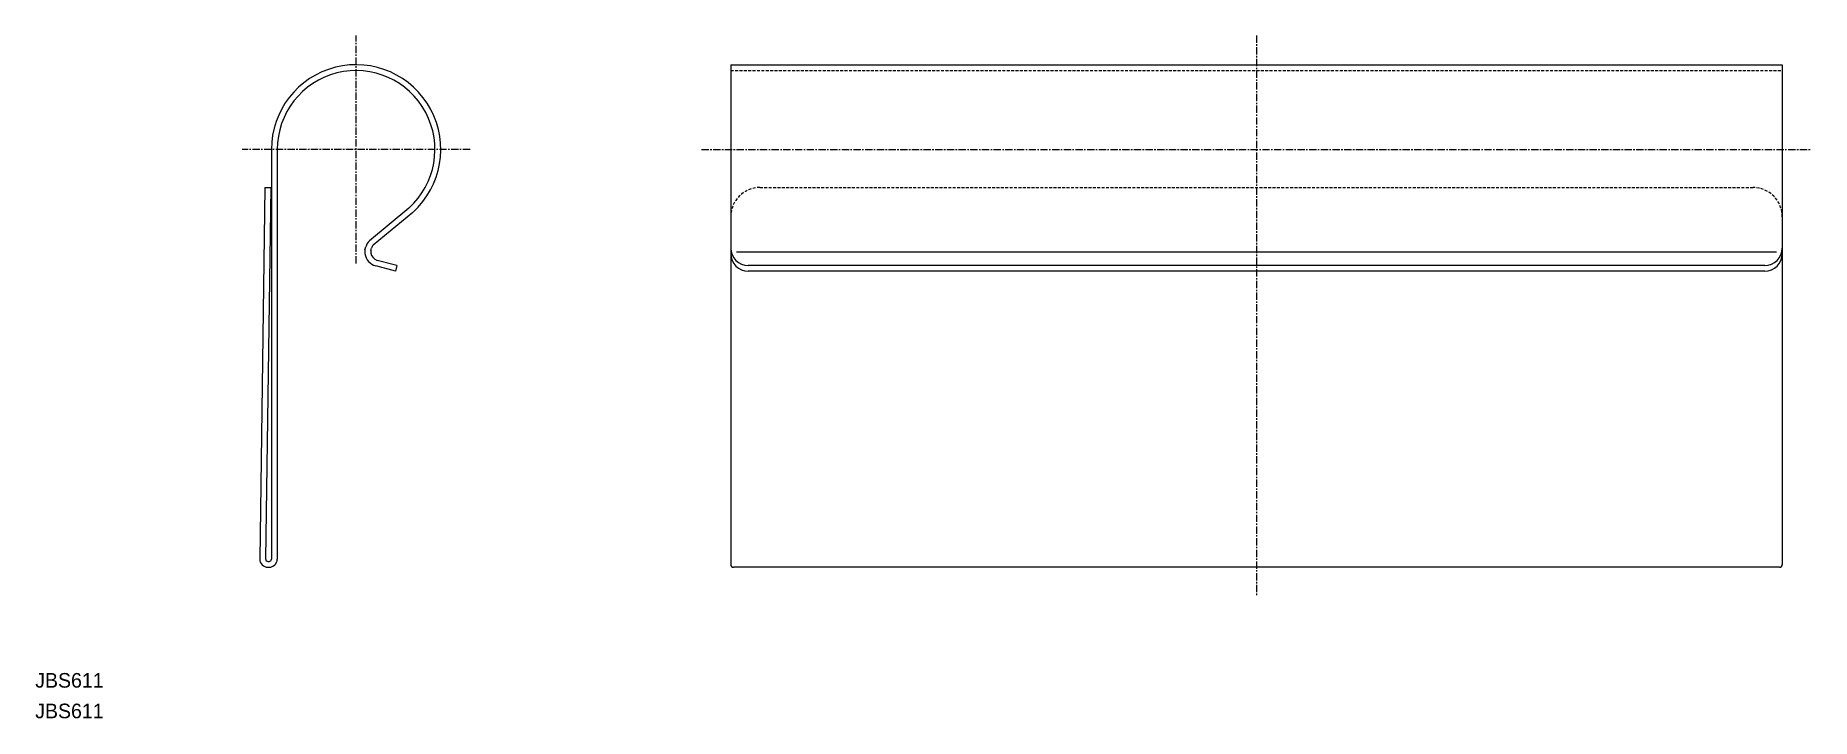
# Model space of a CAD drawing. Extents: x 0 to 304, y 0 to 117.
import ezdxf

# ---------------------------------------------------------------- set-up
doc = ezdxf.new("R2010")
doc.units = 0
doc.linetypes.add('CENTER', pattern=[2, 1.25, -0.25, 0.25, -0.25])
doc.linetypes.add('DASHED', pattern=[0.75, 0.5, -0.25])
doc.layers.get('0').update_dxf_attribs({"linetype": 'CONTINUOUS'})
doc.layers.add('CENTER', color=1, linetype='CENTER')

msp = doc.modelspace()

# ---------------------------------------------------------------- linework, layer by layer
at = {"color": 7, "linetype": 'CONTINUOUS'}
for p, q in [((119.06, 111.84), (299.06, 111.84)), ((119.06, 111.84), (119.06, 26.34)), ((299.06, 111.84), (299.06, 26.34)), ((40.43, 97.34), (40.43, 27.24)), ((41.43, 97.34), (41.43, 27.24)), ((39.33, 90.84), (38.44, 27.24)), ((39.33, 90.84), (40.33, 90.83)), ((40.33, 90.83), (39.44, 27.26)), ((63.98, 87.32), (57.23, 81.72)), ((64.63, 86.56), (57.87, 80.95)), ((56.43, 80.16), (56.58, 80.7)), ((56.43, 80.16), (56.43, 79.51)), ((57.43, 80.03), (57.55, 80.44)), ((57.43, 80.03), (57.43, 79.6)), ((120.06, 79.81), (298.06, 79.81)), ((61.66, 76.49), (58.29, 77.4)), ((61.92, 77.46), (58.56, 78.36)), ((61.92, 77.46), (61.66, 76.49)), ((296.06, 77.46), (122.06, 77.46)), ((296.06, 76.49), (122.06, 76.49)), ((39.84, 26.84), (40.03, 26.84)), ((39.84, 25.84), (40.03, 25.84)), ((298.56, 25.84), (119.56, 25.84))]:
    msp.add_line(p, q, dxfattribs=at)
at = {"color": 3, "linetype": 'DASHED'}
for p, q in [((119.06, 110.84), (299.06, 110.84)), ((124.06, 90.83), (294.06, 90.83))]:
    msp.add_line(p, q, dxfattribs=at)
at = {"color": 7, "linetype": 'CONTINUOUS'}
for centre, radius, start, end in [((54.93, 97.34), 14.5, 312.2693, 180), ((54.93, 97.34), 13.5, 312.0715, 180), ((59.04, 79.93), 2.64, 189.1217, 253.4308), ((58.51, 80.18), 2, 129.6867, 165), ((59.04, 79.93), 1.64, 191.5823, 253.0088), ((58.51, 80.18), 1, 129.6867, 165), ((122.06, 80.46), 3, 180, 270), ((122.06, 79.49), 3, 180, 270), ((296.06, 80.46), 3, 270, 0), ((296.06, 79.49), 3, 270, 0), ((39.84, 27.24), 1.4, 178.2288, 270), ((39.84, 27.24), 0.4, 177.3875, 270), ((40.03, 27.24), 1.4, 270, 0), ((40.03, 27.24), 0.4, 270, 0), ((119.56, 26.34), 0.5, 180, 270), ((298.56, 26.34), 0.5, 270, 0)]:
    msp.add_arc(centre, radius, start, end, dxfattribs=at)
at = {"color": 3, "linetype": 'DASHED'}
for centre, start, end in [((124.06, 85.83), 90, 180), ((294.06, 85.83), 0, 90)]:
    msp.add_arc(centre, 5, start, end, dxfattribs=at)
at = {"layer": 'CENTER', "color": 1, "linetype": 'CENTER'}
for p, q in [((54.93, 77.84), (54.93, 116.84)), ((209.06, 116.84), (209.06, 20.84)), ((74.43, 97.34), (35.43, 97.34)), ((114.06, 97.34), (304.06, 97.34))]:
    msp.add_line(p, q, dxfattribs=at)

# ---------------------------------------------------------------- texts
at = {"color": 7, "linetype": 'CONTINUOUS'}
for p in [(0, 5.24), (0, 0)]:
    msp.add_text('JBS611', height=2.5, dxfattribs=at).set_placement(p)

doc.saveas('drawing.dxf')
